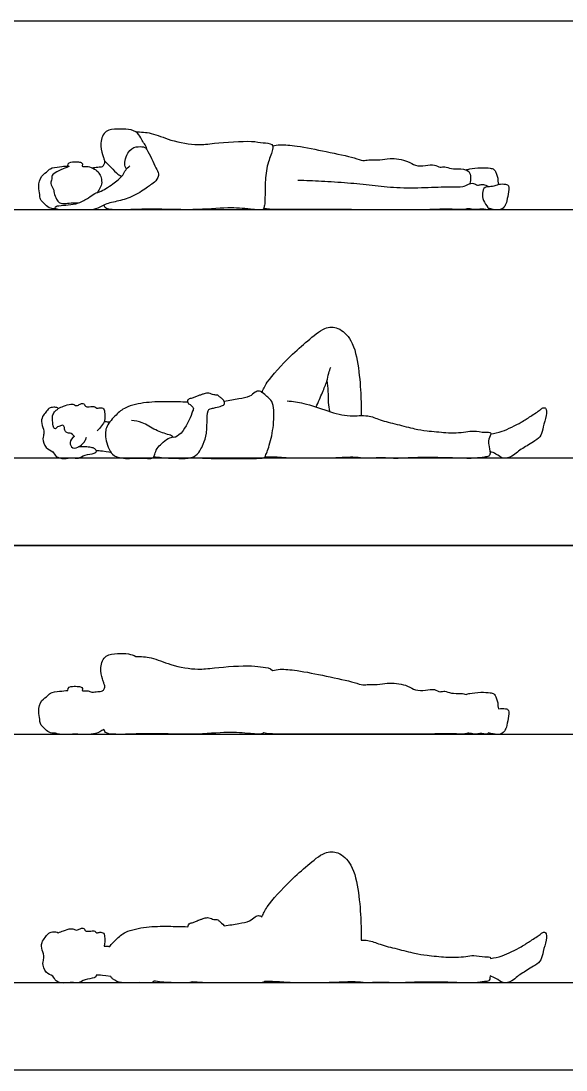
# Model space of a CAD drawing. Header units: millimetres. Extents: x 0 to 18.9, y 0.1 to 18.6.
# Drawn here: x 13.099 to 15.157, y 4.771 to 8.734 of the extents above; entities that cross this region are included whole.
import ezdxf

# ---------------------------------------------------------------- set-up
doc = ezdxf.new("R2010")
doc.units = ezdxf.units.MM
for name, color, linetype, true_color in [('AG-DIAGRAM', 7, 'Continuous', 0xfecc66), ('AG-OUTLINE', 7, 'Continuous', 0x8000ff), ('AG-PEOPLE', 7, 'Continuous', 0x66ccff), ('X-VPRT', 6, 'Continuous', 0xff00ff)]:
    doc.layers.add(name, color=color, linetype=linetype, true_color=true_color)

msp = doc.modelspace()

# ---------------------------------------------------------------- linework, layer by layer
at = {"layer": 'AG-DIAGRAM'}
for p, q in [((17.0638, 8.0201), (10.9654, 8.0201)), ((17.0638, 7.0819), (10.9654, 7.0819)), ((17.0638, 6.0389), (10.9654, 6.0389)), ((17.0638, 5.1007), (10.9654, 5.1007))]:
    msp.add_line(p, q, dxfattribs=at)
at = {"layer": 'AG-OUTLINE'}
for points, knots in [([(13.4156, 6.2231), (13.4131, 6.2269), (13.4111, 6.2347), (13.4056, 6.2494), (13.3947, 6.2923), (13.4152, 6.343), (13.464, 6.3441), (13.5006, 6.3456), (13.5241, 6.3382), (13.532, 6.3335)], [-3.225393, -3.225393, -3.225393, -3.225393, -3.029038, -2.805519, -2.426855, -2.029187, -1.650641, -1.280687, -1.015594, -1.015594, -1.015594, -1.015594]), ([(13.532, 6.3335), (13.5515, 6.3335), (13.5932, 6.3318), (13.665, 6.2983), (13.7677, 6.2817), (13.8249, 6.2914), (13.9701, 6.3018), (14.0083, 6.2918), (14.0391, 6.2913), (14.049, 6.2809)], [0, 0, 0, 0, 0.449047, 0.978682, 1.61168, 2.08994, 2.7835, 3.175323, 3.513609, 3.513609, 3.513609, 3.513609]), ([(14.049, 6.2809), (14.0583, 6.2828), (14.0786, 6.2868), (14.1462, 6.2814), (14.2486, 6.2595), (14.3545, 6.2382), (14.3891, 6.2237), (14.4129, 6.2291), (14.4563, 6.2265), (14.4909, 6.2369), (14.558, 6.2264), (14.5881, 6.2035), (14.6262, 6.2055), (14.66, 6.2124), (14.6804, 6.1967), (14.7001, 6.2056), (14.7202, 6.1927), (14.7573, 6.1949), (14.7742, 6.1919), (14.7795, 6.19)], [0, 0, 0, 0, 0.306765, 0.76569, 1.372019, 1.968611, 2.302568, 2.576182, 2.94435, 3.30057, 3.762848, 4.069369, 4.417056, 4.750918, 5.022016, 5.2693, 5.535021, 5.797254, 5.966426, 5.966426, 5.966426, 5.966426]), ([(13.2759, 6.2049), (13.2755, 6.2177), (13.294, 6.2217), (13.3143, 6.2206), (13.3298, 6.218), (13.3315, 6.2091), (13.3284, 6.2036), (13.3371, 6.2027), (13.35, 6.2046), (13.3617, 6.2006), (13.3666, 6.1983)], [0, 0, 0, 0, 0.308033, 0.628987, 0.878466, 1.061702, 1.2039, 1.36927, 1.639026, 1.845439, 1.845439, 1.845439, 1.845439]), ([(13.3666, 6.1983), (13.3739, 6.1991), (13.3876, 6.2015), (13.4065, 6.2013), (13.4137, 6.2109), (13.4157, 6.219), (13.4156, 6.2231)], [0, 0, 0, 0, 0.2687437, 0.5092923, 0.6957167, 0.8950753, 0.8950753, 0.8950753, 0.8950753]), ([(13.2285, 6.0441), (13.2224, 6.0431), (13.2091, 6.0428), (13.1896, 6.0582), (13.1693, 6.0786), (13.1711, 6.0975), (13.1622, 6.127), (13.173, 6.1694), (13.2003, 6.1836), (13.2081, 6.1977), (13.2445, 6.2022), (13.265, 6.2042), (13.2759, 6.2049)], [0, 0, 0, 0, 0.249329, 0.541254, 0.847064, 1.090577, 1.413561, 1.791907, 2.103118, 2.325287, 2.672997, 2.981607, 2.981607, 2.981607, 2.981607]), ([(14.7795, 6.19), (14.7842, 6.1916), (14.7938, 6.1949), (14.835, 6.1995), (14.8694, 6.1971), (14.8854, 6.1942), (14.8931, 6.1805), (14.894, 6.1737), (14.9015, 6.1581), (14.8982, 6.1481), (14.901, 6.1387), (14.9016, 6.1353)], [0, 0, 0, 0, 0.219281, 0.586933, 0.929631, 1.151689, 1.363395, 1.51955, 1.747964, 1.941411, 2.1203, 2.1203, 2.1203, 2.1203]), ([(14.9016, 6.1353), (14.9113, 6.1374), (14.9283, 6.1371), (14.9438, 6.1315), (14.9377, 6.0973), (14.9331, 6.067), (14.924, 6.0489), (14.9097, 6.0375), (14.8841, 6.0398), (14.8696, 6.0437), (14.8638, 6.0445)], [0.625673, 0.625673, 0.625673, 0.625673, 0.917641, 1.122622, 1.444165, 1.774777, 2.031847, 2.255641, 2.502065, 2.677197, 2.677197, 2.677197, 2.677197]), ([(13.412, 6.0576), (13.4004, 6.0523), (13.381, 6.0361), (13.3043, 6.0413), (13.2432, 6.0372), (13.2304, 6.0426), (13.2285, 6.0441)], [4.636862, 4.636862, 4.636862, 4.636862, 4.976912, 5.48104, 5.941256, 6.113311, 6.113311, 6.113311, 6.113311]), ([(14.0156, 6.0445), (14.0058, 6.0379), (13.9546, 6.0434), (13.8819, 6.0495), (13.7441, 6.0356), (13.5698, 6.0462), (13.422, 6.0342), (13.4139, 6.0512), (13.412, 6.0576)], [5.975551, 5.975551, 5.975551, 5.975551, 6.400083, 7.013892, 7.718004, 8.548409, 9.228593, 9.442779, 9.442779, 9.442779, 9.442779]), ([(14.8638, 6.0445), (14.8603, 6.0379), (14.8364, 6.0453), (14.812, 6.0372), (14.7884, 6.0461), (14.775, 6.0381), (14.7145, 6.0432), (14.6401, 6.0394), (14.54, 6.0393), (14.3194, 6.04), (14.2194, 6.0403), (14.1138, 6.0409), (14.0429, 6.039), (14.0156, 6.0445)], [6.316196, 6.316196, 6.316196, 6.316196, 6.605242, 6.918319, 7.184691, 7.430035, 7.865965, 8.386, 8.963925, 9.83564, 10.442892, 11.048668, 11.615017, 11.615017, 11.615017, 11.615017]), ([(14.0086, 5.3498), (14.0141, 5.3628), (14.0255, 5.3906), (14.1169, 5.4905), (14.1786, 5.5414), (14.2426, 5.5975), (14.2988, 5.5978), (14.3539, 5.5464), (14.3754, 5.442), (14.383, 5.3351), (14.3838, 5.2861), (14.3836, 5.2621)], [0.014611, 0.014611, 0.014611, 0.014611, 0.384527, 1.024441, 1.564244, 2.077769, 2.480442, 2.952415, 3.547277, 4.145686, 4.634753, 4.634753, 4.634753, 4.634753]), ([(13.8657, 5.3159), (13.8858, 5.3185), (13.9218, 5.3257), (13.9617, 5.3311), (13.9818, 5.3508), (13.9965, 5.3568), (14.0054, 5.352), (14.0086, 5.3498)], [-5.288827, -5.288827, -5.288827, -5.288827, -4.897487, -4.525585, -4.228866, -3.995122, -3.864527, -3.864527, -3.864527, -3.864527]), ([(13.434, 5.2382), (13.4411, 5.2476), (13.462, 5.2692), (13.4923, 5.2968), (13.5745, 5.3142), (13.6485, 5.3147), (13.7034, 5.3134), (13.7282, 5.3128)], [-8.219134, -8.219134, -8.219134, -8.219134, -7.950702, -7.559167, -7.044888, -6.517548, -6.095211, -6.095211, -6.095211, -6.095211]), ([(13.7282, 5.3128), (13.7314, 5.3247), (13.7417, 5.3272), (13.755, 5.3304), (13.7671, 5.3373), (13.779, 5.3404), (13.7902, 5.3451), (13.8083, 5.349), (13.8263, 5.3383), (13.8425, 5.3412), (13.8496, 5.3297), (13.8578, 5.3269), (13.8657, 5.3159)], [-6.620344, -6.620344, -6.620344, -6.620344, -6.385141, -6.142261, -5.904519, -5.681844, -5.458537, -5.188861, -4.898984, -4.654764, -4.436752, -4.200969, -4.200969, -4.200969, -4.200969]), ([(13.3829, 5.1297), (13.3832, 5.1246), (13.3744, 5.1171), (13.3386, 5.1155), (13.3165, 5.097), (13.2903, 5.105), (13.2618, 5.0974), (13.2265, 5.1051), (13.2229, 5.1287), (13.1892, 5.1355), (13.1799, 5.1746), (13.1834, 5.1848), (13.1875, 5.2046), (13.1735, 5.2314), (13.1781, 5.2595), (13.1933, 5.2748), (13.2026, 5.2907), (13.2223, 5.2944), (13.2331, 5.2932), (13.2389, 5.2893)], [-8.242256, -8.242256, -8.242256, -8.242256, -8.044284, -7.72665, -7.420401, -7.131331, -6.808037, -6.482557, -6.171078, -5.844353, -5.493522, -5.297089, -5.044723, -4.720968, -4.41518, -4.143755, -3.89663, -3.638307, -3.419397, -3.419397, -3.419397, -3.419397]), ([(13.2389, 5.2893), (13.2456, 5.2924), (13.2588, 5.2976), (13.2861, 5.3072), (13.3007, 5.3034), (13.3093, 5.2977), (13.3219, 5.3056), (13.3322, 5.3091), (13.3391, 5.3043), (13.3406, 5.2948), (13.3565, 5.2954), (13.3786, 5.2987), (13.384, 5.2869), (13.3968, 5.2936), (13.413, 5.2899), (13.4155, 5.2682), (13.416, 5.2514), (13.4128, 5.2397)], [0, 0, 0, 0, 0.275005, 0.58534, 0.806461, 0.980072, 1.197464, 1.386919, 1.54264, 1.702876, 1.923878, 2.194826, 2.370584, 2.573723, 2.790553, 3.048944, 3.343693, 3.343693, 3.343693, 3.343693]), ([(14.8726, 5.1931), (14.8871, 5.1953), (14.9154, 5.1998), (14.9892, 5.2367), (15.0208, 5.2585), (15.0593, 5.2823), (15.0681, 5.2922), (15.0845, 5.2926), (15.0835, 5.2588), (15.0699, 5.2208), (15.0648, 5.1855), (15.0399, 5.1659), (14.9929, 5.1388), (14.9737, 5.1253), (14.9535, 5.1064), (14.9186, 5.096), (14.8933, 5.1188), (14.8776, 5.1237), (14.8699, 5.1267)], [0, 0, 0, 0, 0.382303, 0.895196, 1.27216, 1.647741, 1.854719, 2.040661, 2.34431, 2.725007, 3.056173, 3.376089, 3.798641, 4.080742, 4.37848, 4.708676, 5.030893, 5.31611, 5.31611, 5.31611, 5.31611]), ([(13.4128, 5.2397), (13.4177, 5.2394), (13.4248, 5.2389), (13.4318, 5.2384), (13.434, 5.2382)], [0, 0, 0, 0, 0.2206773, 0.3203812, 0.3203812, 0.3203812, 0.3203812]), ([(14.3836, 5.2621), (14.3922, 5.2622), (14.4184, 5.2618), (14.4546, 5.2441), (14.5187, 5.2294), (14.5856, 5.2113), (14.6303, 5.2044), (14.7032, 5.1975), (14.7403, 5.1967), (14.7793, 5.1998), (14.8087, 5.2065), (14.8474, 5.1967), (14.8699, 5.2005), (14.8726, 5.1931)], [1.838966, 1.838966, 1.838966, 1.838966, 2.024569, 2.433125, 2.909, 3.39555, 3.797278, 4.28946, 4.652908, 5.011293, 5.332309, 5.709241, 5.982067, 5.982067, 5.982067, 5.982067]), ([(13.4378, 5.1242), (13.4066, 5.1285), (13.3934, 5.1302), (13.3864, 5.13), (13.3829, 5.1297)], [-0.4389905, -0.4389905, -0.4389905, -0.4389905, -0.1875283, 0, 0, 0, 0]), ([(13.6007, 5.1075), (13.5971, 5.1033), (13.5911, 5.0986), (13.5532, 5.1026), (13.5088, 5.0999), (13.4791, 5.1008), (13.4516, 5.1072), (13.4399, 5.1213), (13.4378, 5.1242)], [-10.898331, -10.898331, -10.898331, -10.898331, -10.681824, -10.395404, -9.94323, -9.59833, -9.231904, -9.148085, -9.148085, -9.148085, -9.148085]), ([(14.8699, 5.1267), (14.87, 5.1149), (14.8662, 5.1065), (14.8469, 5.1056), (14.8098, 5.0992), (14.7426, 5.102), (14.5993, 5.1056), (14.5179, 5.0989), (14.4821, 5.1021), (14.4517, 5.103), (14.3989, 5.0994), (14.3605, 5.1068), (14.2733, 5.1004), (14.1739, 5.1007), (14.0971, 5.1011), (14.072, 5.105), (14.0449, 5.1055), (14.0193, 5.1054)], [6.728882, 6.728882, 6.728882, 6.728882, 6.938292, 7.175405, 7.52094, 8.002943, 8.709533, 9.23767, 9.571959, 9.892328, 10.307663, 10.674663, 11.21154, 11.805704, 12.312686, 12.719946, 13.019746, 13.019746, 13.019746, 13.019746]), ([(13.745, 5.1044), (13.7343, 5.101), (13.7014, 5.0995), (13.6319, 5.1026), (13.609, 5.106), (13.6007, 5.1075)], [-1.0754859, -1.0754859, -1.0754859, -1.0754859, -0.7719366, -0.3380545, -0.0806245, -0.0806245, -0.0806245, -0.0806245]), ([(14.0193, 5.1054), (14.0178, 5.1033), (14.009, 5.0993), (13.8563, 5.101), (13.8048, 5.0999), (13.7568, 5.1032), (13.745, 5.1044)], [-1.712454, -1.712454, -1.712454, -1.712454, -1.565154, -1.071956, -0.483924, -0.232011, -0.232011, -0.232011, -0.232011])]:
    msp.add_open_spline(points, degree=3, knots=knots, dxfattribs=at)
at = {"layer": 'AG-PEOPLE'}
for points, knots in [([(13.573, 8.2496), (13.5733, 8.2588), (13.5636, 8.2706), (13.5535, 8.2868), (13.5416, 8.3133), (13.5037, 8.3269), (13.464, 8.3253), (13.4152, 8.3242), (13.3947, 8.2735), (13.4056, 8.2306), (13.4111, 8.2159), (13.4144, 8.2029), (13.433, 8.1891), (13.4574, 8.1579), (13.4718, 8.1505), (13.4789, 8.1468)], [0, 0, 0, 0, 0.247323, 0.51511, 0.822856, 1.184338, 1.565838, 1.956198, 2.366276, 2.756758, 2.987253, 3.189736, 3.471962, 3.844317, 4.134466, 4.134466, 4.134466, 4.134466]), ([(13.532, 8.3147), (13.5515, 8.3147), (13.5932, 8.313), (13.665, 8.2795), (13.7677, 8.2629), (13.8249, 8.2726), (13.9701, 8.283), (14.0083, 8.273), (14.0499, 8.2723), (14.0509, 8.2454), (14.0298, 8.2007), (14.0197, 8.1328), (14.0206, 8.0734), (14.0192, 8.0379), (14.0165, 8.0325), (14.0148, 8.0181), (13.9546, 8.0246), (13.8819, 8.0307), (13.7441, 8.0168), (13.5698, 8.0274), (13.422, 8.0154), (13.4139, 8.0324), (13.412, 8.0388)], [0, 0, 0, 0, 0.44014, 0.959268, 1.579709, 2.048483, 2.728285, 3.112334, 3.443911, 3.696343, 4.101074, 4.582788, 5.022218, 5.46316, 5.944153, 6.118758, 6.525756, 7.114212, 7.789243, 8.58535, 9.237439, 9.442779, 9.442779, 9.442779, 9.442779]), ([(13.4971, 8.1745), (13.4938, 8.1809), (13.4856, 8.1942), (13.5042, 8.2515), (13.5399, 8.2607), (13.5665, 8.2583), (13.5709, 8.2531), (13.5794, 8.2387), (13.5922, 8.215), (13.6066, 8.1786), (13.6225, 8.1573), (13.6095, 8.1281), (13.587, 8.1145), (13.5711, 8.1012), (13.5159, 8.0664), (13.4626, 8.0529), (13.4099, 8.0414), (13.381, 8.0173), (13.3043, 8.0225), (13.2414, 8.0183), (13.2273, 8.0253), (13.2262, 8.0302), (13.2326, 8.0355), (13.2537, 8.0371), (13.2775, 8.039), (13.3158, 8.0438), (13.3538, 8.0651), (13.3762, 8.0839), (13.4037, 8.0894), (13.4511, 8.1222), (13.4847, 8.1494), (13.4923, 8.1712), (13.504, 8.1817), (13.5099, 8.1862)], [0, 0, 0, 0, 0.266009, 0.684734, 1.024615, 1.308491, 1.478009, 1.478009, 1.847012, 2.204786, 2.486909, 2.790101, 3.077535, 3.338944, 3.793032, 4.233028, 4.642029, 4.980889, 5.483253, 5.941858, 6.147086, 6.245287, 6.486905, 6.486905, 6.815771, 7.172119, 7.549114, 7.851935, 8.148743, 8.585575, 8.96253, 9.228619, 9.498917, 9.498917, 9.498917, 9.498917]), ([(14.049, 8.2621), (14.0583, 8.264), (14.0786, 8.268), (14.1462, 8.2626), (14.2486, 8.2407), (14.3545, 8.2194), (14.3891, 8.2049), (14.4129, 8.2103), (14.4563, 8.2077), (14.4909, 8.2181), (14.558, 8.2076), (14.5881, 8.1847), (14.6262, 8.1867), (14.66, 8.1936), (14.6804, 8.1779), (14.7001, 8.1868), (14.7202, 8.1739), (14.7641, 8.1766), (14.7932, 8.1682), (14.7977, 8.1454), (14.7962, 8.1271), (14.7942, 8.1193)], [0, 0, 0, 0, 0.306765, 0.76569, 1.372019, 1.968611, 2.302568, 2.576182, 2.94435, 3.30057, 3.762848, 4.069369, 4.417056, 4.750918, 5.022016, 5.2693, 5.535021, 5.797254, 6.093039, 6.371366, 6.59944, 6.59944, 6.59944, 6.59944]), ([(13.2759, 8.1861), (13.2755, 8.1989), (13.294, 8.2029), (13.3143, 8.2018), (13.3298, 8.1992), (13.3315, 8.1903), (13.3284, 8.1848), (13.3371, 8.1839), (13.3528, 8.1862), (13.3767, 8.1753), (13.394, 8.1603), (13.4025, 8.1423), (13.4049, 8.1177), (13.3944, 8.0978), (13.3892, 8.0895), (13.3863, 8.0857)], [0, 0, 0, 0, 0.286505, 0.585027, 0.81707, 0.9875, 1.11976, 1.273572, 1.524474, 1.84256, 2.140181, 2.415396, 2.721445, 3.013776, 3.251836, 3.251836, 3.251836, 3.251836]), ([(13.3666, 8.1795), (13.3739, 8.1803), (13.3876, 8.1827), (13.4065, 8.1825), (13.4137, 8.1921), (13.4157, 8.2002), (13.4156, 8.2043)], [0, 0, 0, 0, 0.2687437, 0.5092923, 0.6957167, 0.8950753, 0.8950753, 0.8950753, 0.8950753]), ([(13.2284, 8.0252), (13.2224, 8.0243), (13.2091, 8.024), (13.1896, 8.0394), (13.1693, 8.0598), (13.1711, 8.0787), (13.1622, 8.1082), (13.173, 8.1506), (13.2003, 8.1648), (13.2081, 8.1789), (13.2445, 8.1834), (13.2698, 8.1858), (13.2797, 8.1865), (13.2788, 8.1833), (13.2737, 8.181), (13.2642, 8.1783), (13.2335, 8.1653), (13.2134, 8.1512), (13.2171, 8.1367), (13.2073, 8.1193), (13.2236, 8.1001), (13.223, 8.078), (13.235, 8.0564), (13.2442, 8.0446), (13.2636, 8.0434), (13.2878, 8.0476), (13.3066, 8.0473), (13.3161, 8.0468)], [0, 0, 0, 0, 0.243655, 0.528936, 0.827787, 1.065758, 1.381392, 1.751127, 2.055256, 2.272369, 2.612167, 2.913753, 3.064218, 3.161664, 3.161664, 3.382237, 3.715709, 3.986486, 4.190288, 4.428485, 4.698615, 4.968205, 5.249049, 5.462273, 5.702834, 5.989464, 6.29518, 6.29518, 6.29518, 6.29518]), ([(14.7796, 8.1713), (14.7842, 8.1728), (14.7938, 8.1761), (14.835, 8.1807), (14.8694, 8.1783), (14.8854, 8.1754), (14.8931, 8.1617), (14.894, 8.1549), (14.9015, 8.1393), (14.8982, 8.1293), (14.901, 8.1199), (14.9016, 8.1165)], [0, 0, 0, 0, 0.219281, 0.586933, 0.929631, 1.151689, 1.363395, 1.51955, 1.747964, 1.941411, 2.1203, 2.1203, 2.1203, 2.1203]), ([(14.1446, 8.1326), (14.1742, 8.1319), (14.2338, 8.1297), (14.3349, 8.1232), (14.4222, 8.114), (14.5172, 8.1027), (14.6229, 8.1039), (14.7148, 8.109), (14.7664, 8.1049), (14.7869, 8.1174), (14.8078, 8.1239), (14.8228, 8.1107), (14.8365, 8.118), (14.8523, 8.1151), (14.8666, 8.1071), (14.8465, 8.1079), (14.8402, 8.0827), (14.8408, 8.0562), (14.8623, 8.0316), (14.8668, 8.0171), (14.8364, 8.0265), (14.812, 8.0184), (14.7884, 8.0273), (14.775, 8.0193), (14.7145, 8.0244), (14.6401, 8.0206), (14.54, 8.0205), (14.3194, 8.0212), (14.2194, 8.0215), (14.1138, 8.0221), (14.0429, 8.0202), (14.0156, 8.0257)], [0, 0, 0, 0, 0.539773, 1.11717, 1.702554, 2.264479, 2.849038, 3.403805, 3.803137, 4.076055, 4.330884, 4.566681, 4.7772, 5.015989, 5.191939, 5.383615, 5.660995, 5.955441, 6.257033, 6.417523, 6.701042, 7.008131, 7.26941, 7.510062, 7.937656, 8.447747, 9.01462, 9.869666, 10.465306, 11.059498, 11.615017, 11.615017, 11.615017, 11.615017]), ([(14.8616, 8.1086), (14.8656, 8.1088), (14.8736, 8.1098), (14.886, 8.11), (14.9027, 8.1187), (14.9283, 8.1183), (14.9438, 8.1127), (14.9377, 8.0785), (14.9331, 8.0482), (14.924, 8.0301), (14.9097, 8.0187), (14.8841, 8.021), (14.8696, 8.0249), (14.8638, 8.0257)], [0, 0, 0, 0, 0.197803, 0.395702, 0.643407, 0.932851, 1.136061, 1.454824, 1.782578, 2.037425, 2.259285, 2.503579, 2.677197, 2.677197, 2.677197, 2.677197]), ([(14.008, 7.3295), (14.0138, 7.3432), (14.0246, 7.3709), (14.1169, 7.4717), (14.1786, 7.5226), (14.2426, 7.5787), (14.2988, 7.579), (14.3539, 7.5276), (14.3754, 7.4232), (14.383, 7.3163), (14.3838, 7.2673), (14.3836, 7.2433)], [0, 0, 0, 0, 0.384527, 1.024441, 1.564244, 2.077769, 2.480442, 2.952415, 3.547277, 4.145686, 4.634753, 4.634753, 4.634753, 4.634753]), ([(14.2129, 7.2757), (14.2215, 7.2939), (14.2368, 7.3301), (14.2545, 7.3722), (14.2599, 7.403), (14.2656, 7.419), (14.2685, 7.4268)], [0, 0, 0, 0, 0.447361, 0.83607, 1.153804, 1.440408, 1.440408, 1.440408, 1.440408]), ([(14.2539, 7.3753), (14.2558, 7.3618), (14.2592, 7.3351), (14.257, 7.2926), (14.2614, 7.2699), (14.2638, 7.2587)], [0, 0, 0, 0, 0.367331, 0.740616, 1.077824, 1.077824, 1.077824, 1.077824]), ([(13.745, 7.0856), (13.7568, 7.0844), (13.8048, 7.0811), (13.8563, 7.0822), (14.0139, 7.0805), (14.0213, 7.0876), (14.0389, 7.136), (14.0546, 7.2033), (14.0545, 7.2897), (14.0355, 7.3095), (14.0198, 7.3219), (13.9998, 7.3394), (13.9818, 7.332), (13.9617, 7.3123), (13.9218, 7.3069), (13.8858, 7.2997), (13.8657, 7.2971)], [0.232011, 0.232011, 0.232011, 0.232011, 0.483924, 1.071956, 1.565154, 1.751621, 2.141674, 2.648367, 3.170693, 3.452885, 3.712276, 3.995122, 4.228866, 4.525585, 4.897487, 5.288827, 5.288827, 5.288827, 5.288827]), ([(13.7282, 7.294), (13.7034, 7.2946), (13.6485, 7.2959), (13.5745, 7.2954), (13.4923, 7.278), (13.458, 7.2468), (13.4179, 7.2043), (13.4148, 7.1566), (13.4379, 7.0915), (13.4791, 7.082), (13.5088, 7.0811), (13.5532, 7.0838), (13.5911, 7.0798), (13.6007, 7.0873), (13.6041, 7.0955), (13.6098, 7.1199), (13.6311, 7.1376), (13.6493, 7.1573), (13.6787, 7.1634), (13.6515, 7.1729), (13.6059, 7.1867), (13.5582, 7.219), (13.5293, 7.2236), (13.5155, 7.2252)], [6.095211, 6.095211, 6.095211, 6.095211, 6.517548, 7.044888, 7.559167, 7.950702, 8.374934, 8.770166, 9.228364, 9.579315, 9.90965, 10.342728, 10.617053, 10.824417, 11.112772, 11.440181, 11.759592, 12.082575, 12.308724, 12.52254, 12.960051, 13.41638, 13.787911, 13.787911, 13.787911, 13.787911]), ([(13.6007, 7.0887), (13.609, 7.0872), (13.6319, 7.0838), (13.7052, 7.0806), (13.7541, 7.0832), (13.776, 7.1118), (13.7881, 7.1382), (13.8014, 7.1732), (13.8004, 7.224), (13.8044, 7.2692), (13.8188, 7.2694), (13.8337, 7.2747), (13.8562, 7.278), (13.8703, 7.2873), (13.8626, 7.3066), (13.8496, 7.3109), (13.8425, 7.3224), (13.8263, 7.3195), (13.8083, 7.3302), (13.7902, 7.3263), (13.779, 7.3216), (13.7671, 7.3185), (13.755, 7.3116), (13.7417, 7.3084), (13.7265, 7.3047), (13.728, 7.2882), (13.7407, 7.2842), (13.7514, 7.2719), (13.7464, 7.2571), (13.7164, 7.1832), (13.6842, 7.1622), (13.6759, 7.1605), (13.6688, 7.1621)], [0.080625, 0.080625, 0.080625, 0.080625, 0.338055, 0.771937, 1.130717, 1.479399, 1.836172, 2.336195, 2.813687, 3.174847, 3.35858, 3.588851, 3.866881, 4.080697, 4.315825, 4.527174, 4.722593, 4.941504, 5.201341, 5.443071, 5.643237, 5.842836, 6.05594, 6.273651, 6.484479, 6.684354, 6.889649, 7.103433, 7.316916, 7.873941, 8.257144, 8.427538, 8.427538, 8.427538, 8.427538]), ([(14.1041, 7.2985), (14.1251, 7.2969), (14.1678, 7.2928), (14.2572, 7.2591), (14.3385, 7.2377), (14.4085, 7.2478), (14.4546, 7.2253), (14.5187, 7.2106), (14.5856, 7.1925), (14.6303, 7.1856), (14.7032, 7.1787), (14.7403, 7.1779), (14.7793, 7.181), (14.8087, 7.1877), (14.8474, 7.1779), (14.88, 7.1835), (14.8631, 7.152), (14.8642, 7.1341), (14.8727, 7.1023), (14.8662, 7.0877), (14.8469, 7.0868), (14.8098, 7.0804), (14.7426, 7.0832), (14.5993, 7.0868), (14.5179, 7.0801), (14.4821, 7.0833), (14.4517, 7.0842), (14.3989, 7.0806), (14.3605, 7.088), (14.2733, 7.0816), (14.1739, 7.0819), (14.0971, 7.0823), (14.072, 7.0862), (14.0449, 7.0867), (14.0193, 7.0866)], [0, 0, 0, 0, 0.45772, 1.018375, 1.551887, 2.022075, 2.425141, 2.894623, 3.374635, 3.770965, 4.256534, 4.615099, 4.968669, 5.285371, 5.657239, 5.926399, 6.211368, 6.473449, 6.797661, 7.004781, 7.239302, 7.581059, 8.057792, 8.756657, 9.279019, 9.609654, 9.92652, 10.337314, 10.700302, 11.231309, 11.818977, 12.320417, 12.723224, 13.019746, 13.019746, 13.019746, 13.019746]), ([(13.3007, 7.1648), (13.2892, 7.1768), (13.2817, 7.1765), (13.2735, 7.1773), (13.2631, 7.1847), (13.2634, 7.1981), (13.2603, 7.2037), (13.2547, 7.2094), (13.2478, 7.2031), (13.2413, 7.2035), (13.2322, 7.1983), (13.2294, 7.1918), (13.2209, 7.1975), (13.2205, 7.2048), (13.2153, 7.2333), (13.2196, 7.2498), (13.2298, 7.2633), (13.241, 7.2693), (13.2359, 7.2741), (13.2223, 7.2756), (13.2026, 7.2719), (13.1933, 7.256), (13.1781, 7.2407), (13.1735, 7.2126), (13.1875, 7.1858), (13.1834, 7.166), (13.1799, 7.1558), (13.1892, 7.1167), (13.2229, 7.1099), (13.2265, 7.0863), (13.2618, 7.0786), (13.2903, 7.0862), (13.3165, 7.0782), (13.3386, 7.0967), (13.3744, 7.0983), (13.3864, 7.1086), (13.3776, 7.1182), (13.3686, 7.1223), (13.346, 7.1254), (13.3312, 7.125), (13.3161, 7.1254)], [0, 0, 0, 0, 0.198468, 0.377723, 0.586362, 0.804337, 0.962083, 1.116272, 1.286896, 1.445701, 1.641791, 1.78645, 1.953574, 2.123103, 2.450922, 2.710763, 2.964995, 3.161141, 3.28587, 3.514266, 3.783781, 4.041614, 4.3248, 4.643837, 4.981619, 5.24492, 5.449865, 5.815897, 6.156778, 6.481752, 6.821335, 7.158637, 7.460232, 7.779751, 8.111147, 8.317698, 8.51335, 8.708975, 8.960151, 9.237576, 9.237576, 9.237576, 9.237576]), ([(13.2389, 7.2705), (13.2456, 7.2736), (13.2588, 7.2788), (13.2861, 7.2884), (13.3007, 7.2846), (13.3093, 7.2789), (13.3219, 7.2868), (13.3322, 7.2903), (13.3391, 7.2855), (13.3406, 7.276), (13.3565, 7.2766), (13.3786, 7.2799), (13.384, 7.2681), (13.3968, 7.2748), (13.413, 7.2711), (13.4155, 7.2494), (13.4163, 7.2241), (13.4037, 7.2038), (13.3924, 7.191), (13.3859, 7.1857)], [0, 0, 0, 0, 0.271091, 0.577008, 0.794982, 0.966122, 1.180419, 1.367178, 1.520682, 1.678638, 1.896494, 2.163585, 2.336842, 2.537089, 2.750833, 3.005546, 3.2961, 3.572997, 3.86294, 3.86294, 3.86294, 3.86294]), ([(14.8726, 7.1743), (14.8871, 7.1765), (14.9154, 7.181), (14.9892, 7.2179), (15.0208, 7.2397), (15.0593, 7.2635), (15.0681, 7.2734), (15.0845, 7.2738), (15.0835, 7.24), (15.0699, 7.202), (15.0648, 7.1667), (15.0399, 7.1471), (14.9929, 7.12), (14.9737, 7.1065), (14.9535, 7.0876), (14.9186, 7.0772), (14.8933, 7.1), (14.8776, 7.1049), (14.8699, 7.1079)], [0, 0, 0, 0, 0.382303, 0.895196, 1.27216, 1.647741, 1.854719, 2.040661, 2.34431, 2.725007, 3.056173, 3.376089, 3.798641, 4.080742, 4.37848, 4.708676, 5.030893, 5.31611, 5.31611, 5.31611, 5.31611]), ([(13.4128, 7.2209), (13.4177, 7.2206), (13.4248, 7.2201), (13.4318, 7.2196), (13.434, 7.2194)], [0, 0, 0, 0, 0.2206773, 0.3203812, 0.3203812, 0.3203812, 0.3203812]), ([(13.3007, 7.1648), (13.2925, 7.1595), (13.2775, 7.1426), (13.2931, 7.1159), (13.3222, 7.1257), (13.3426, 7.1492), (13.3445, 7.1575), (13.3455, 7.1613)], [0, 0, 0, 0, 0.310217, 0.580478, 0.876603, 1.194842, 1.392968, 1.392968, 1.392968, 1.392968]), ([(13.3829, 7.1109), (13.3864, 7.1112), (13.3935, 7.1114), (13.4071, 7.1096), (13.4409, 7.1049)], [0, 0, 0, 0, 0.1875283, 0.4470677, 0.4470677, 0.4470677, 0.4470677])]:
    msp.add_open_spline(points, degree=3, knots=knots, dxfattribs=at)
at = {"layer": 'X-VPRT'}
for points in [[(10.6618, 6.7526), (10.6618, 8.7338), (17.3674, 8.7338), (17.3674, 6.7526)], [(10.6618, 4.7714), (10.6618, 6.7526), (17.3674, 6.7526), (17.3674, 4.7714)]]:
    msp.add_lwpolyline(points, close=True, dxfattribs=at)

doc.saveas('drawing.dxf')
